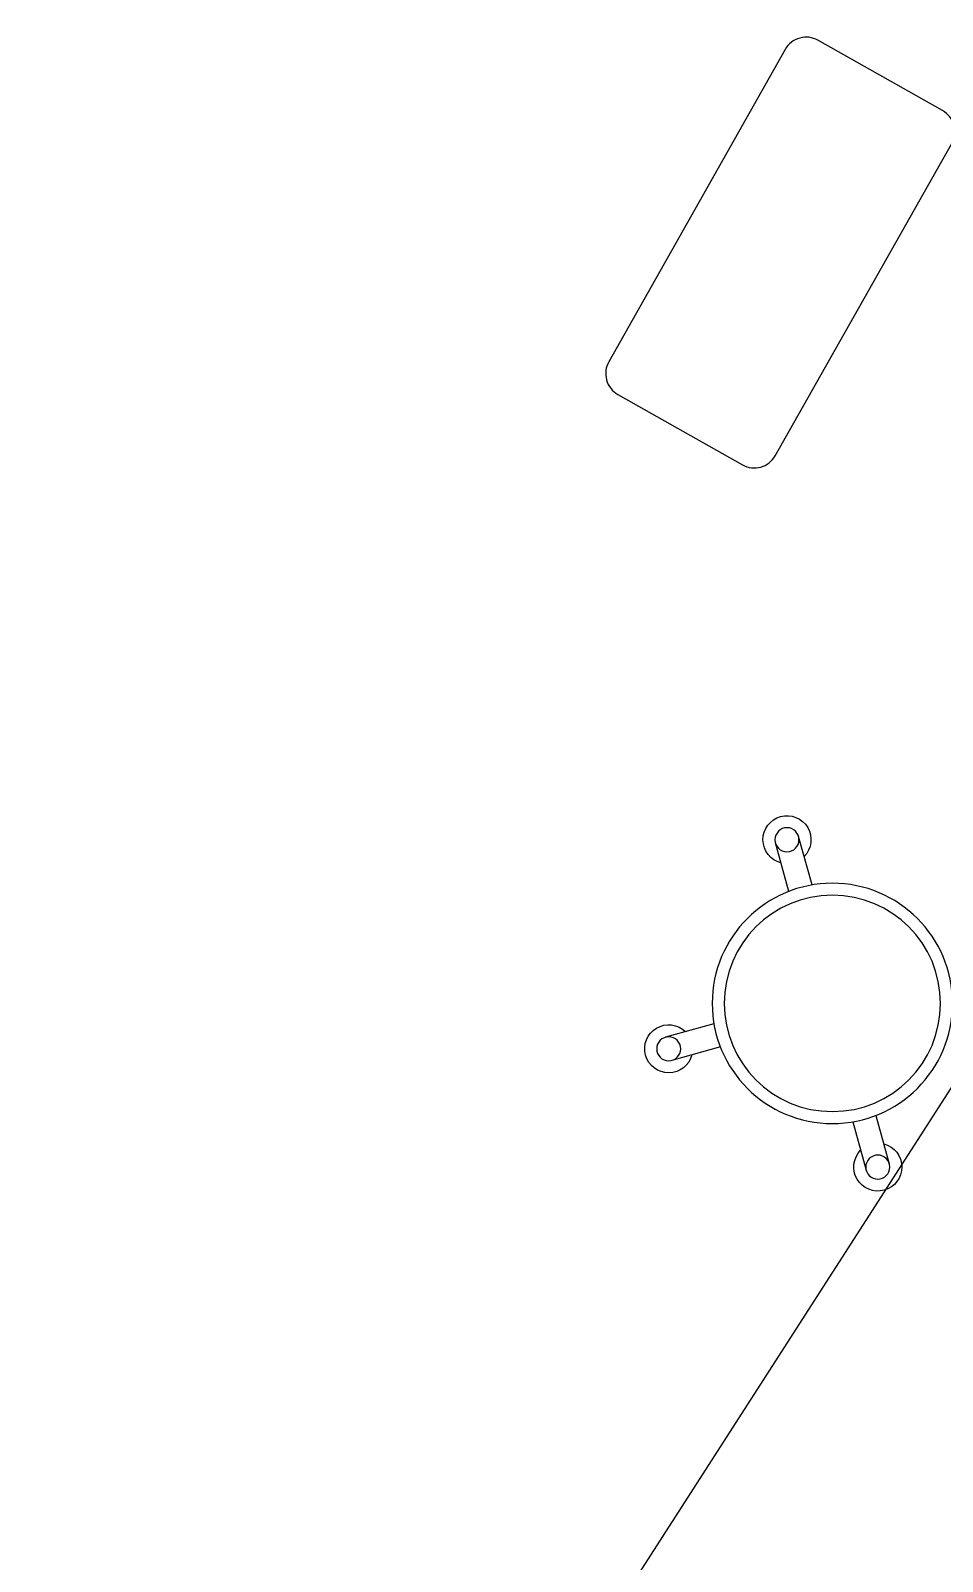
# Model space of a CAD drawing. Header units: metres. Extents: x -39 to 21688, y -24 to 9022.
# Drawn here: x 294.542 to 296.44, y 5.909 to 9.096 of the extents above; entities that cross this region are included whole.
import ezdxf

# ---------------------------------------------------------------- set-up
doc = ezdxf.new("R2010")
doc.units = ezdxf.units.M
doc.header["$MEASUREMENT"] = 0
for name, color, linetype in [('AR-MOBILIRIO', 1, 'Continuous'), ('AR-VENTANAS', 2, 'Continuous'), ('MOBILIARIO', 42, 'Continuous')]:
    doc.layers.add(name, color=color, linetype=linetype)

# ---------------------------------------------------------------- blocks, each defined once
blk = doc.blocks.new('A$C23125473')
at = {"layer": 'AR-MOBILIRIO'}
for p, q in [((0.5141, 3.3367), (0.5421, 3.4376)), ((0.5141, 3.3367), (0.5421, 3.4376)), ((0.5623, 3.3233), (0.5903, 3.4242)), ((0.2385, 3.1807), (0.1376, 3.2087)), ((0.2251, 3.1325), (0.1243, 3.1605)), ((0.2251, 3.1325), (0.1243, 3.1605)), ((0.3811, 2.8569), (0.3531, 2.756)), ((0.4293, 2.8435), (0.4013, 2.7427)), ((0.4293, 2.8435), (0.4013, 2.7427))]:
    blk.add_line(p, q, dxfattribs=at)
blk.add_lwpolyline([(0.3736, 1.1035), (0.0061, 1.7539, -0.414214), (0.0251, 1.822), (0.2846, 1.9687, -0.414214), (0.3527, 1.9497), (0.7202, 1.2993, -0.414214), (0.7013, 1.2312), (0.4417, 1.0846, -0.414214)], format="xyb", close=True, dxfattribs=at)
for centre, radius in [((0.5662, 3.4309), 0.025), ((0.4717, 3.0901), 0.2502), ((0.4717, 3.0901), 0.2252), ((0.1309, 3.1846), 0.025), ((0.3772, 2.7493), 0.025)]:
    blk.add_circle(centre, radius, dxfattribs=at)
for centre, start, end in [((0.5662, 3.4309), 284.5051, 224.5051), ((0.1309, 3.1846), 14.5051, 314.5051), ((0.3772, 2.7493), 104.5051, 44.5051)]:
    blk.add_arc(centre, 0.05, start, end, dxfattribs=at)

msp = doc.modelspace()

# ---------------------------------------------------------------- linework, layer by layer
at = {"layer": 'AR-VENTANAS'}
msp.add_lwpolyline([(313.35376, 0.83265), (311.1883, 8.0196), (307.12445, 7.62392), (301.97977, 7.76853), (297.06155, 7.8328), (293.16243, 1.77004), (293.13797, 2.80232), (286.36635, 0.85615), (285.99708, 5.96139), (290.76993, 7.88098), (285.60027, 9.45388), (307.41307, 28.19689)], dxfattribs=at)

# ---------------------------------------------------------------- block references
at = {"layer": 'MOBILIARIO', "xscale": -1, "rotation": 180}
msp.add_blockref('A$C23125473', (295.73926, 10.16058), dxfattribs=at)

doc.saveas('drawing.dxf')
